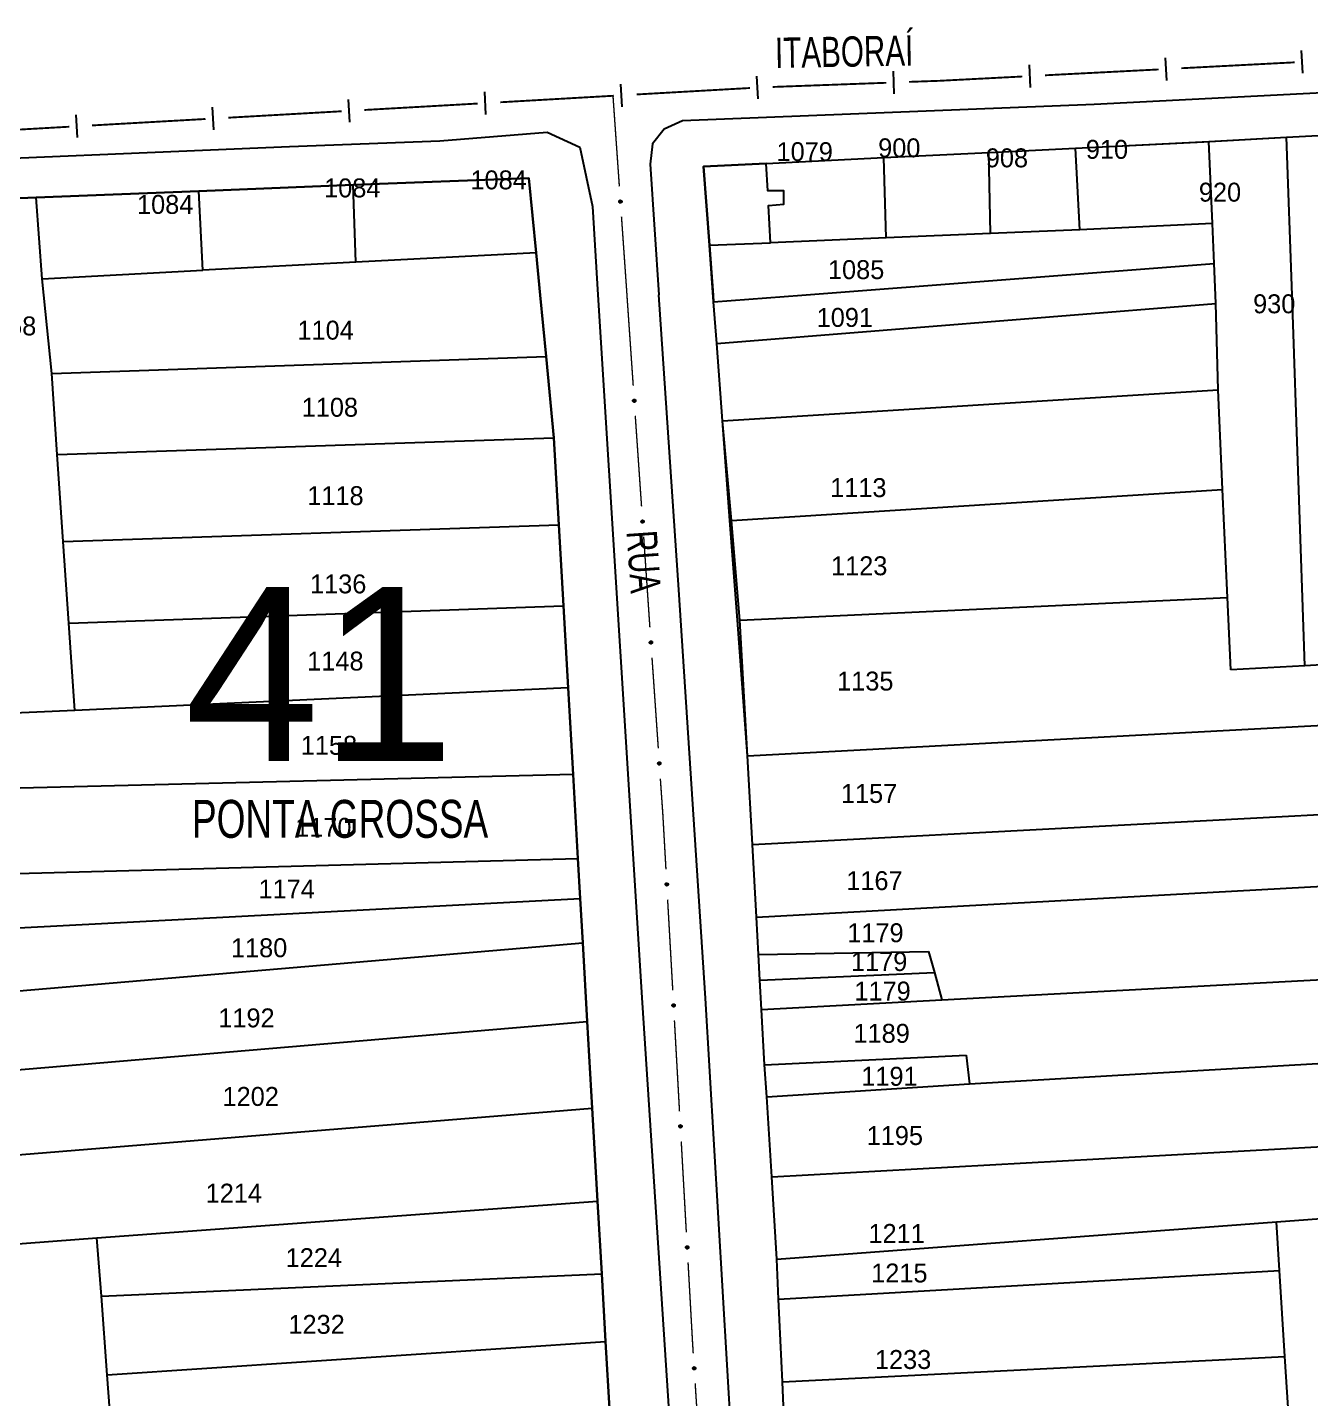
# Model space of a CAD drawing. Extents: x 201225 to 202591, y 4854937 to 4856079.
# Drawn here: x 202036.1 to 202205.5, y 4855877.3 to 4856058.4 of the extents above; entities that cross this region are included whole.
import ezdxf
from ezdxf.enums import TextEntityAlignment as Align

# ---------------------------------------------------------------- set-up
doc = ezdxf.new("R2010")
doc.units = 0
doc.header["$LTSCALE"] = 1.5
doc.header["$MEASUREMENT"] = 0
for name, color, linetype in [('CD_MALHA_LOTES', 7, 'CONTINUOUS'), ('LM-LIM-SETORES-BAIRROS', 250, 'CONTINUOUS'), ('LM-TXT-LSB', 7, 'CONTINUOUS'), ('RU-QUADRA', 210, 'CONTINUOUS'), ('SV-EIXO-RUA-PAV', 20, 'CONTINUOUS'), ('SV-RUA-PAVIM', 7, 'CONTINUOUS'), ('SV-TXT-RUA-PAV', 7, 'CONTINUOUS'), ('Th_NmrPort', 7, 'CONTINUOUS')]:
    doc.layers.add(name, color=color, linetype=linetype)
doc.styles.add('ARIAL', font='ARIAL.SHX')
doc.styles.add('SWIS', font='swissko.ttf')

msp = doc.modelspace()

# ---------------------------------------------------------------- linework, layer by layer
at = {"layer": 'CD_MALHA_LOTES', "linetype": 'Continuous', "flags": 128}
for points in [[(202192.09, 4856043.32), (202202.36, 4856043.86)], [(202202.36, 4856043.86), (202214.1, 4856044.48)], [(202203.07, 4856023.04), (202202.36, 4856043.86)], [(202163.05, 4856041.87), (202174.47, 4856042.44)], [(202174.47, 4856042.44), (202192.09, 4856043.32)], [(202175.04, 4856031.63), (202174.47, 4856042.44)], [(202192.56, 4856032.5), (202192.09, 4856043.32)], [(202133.64, 4856040.41), (202125.37, 4856040), (202126.14, 4856029.6)], [(202133.64, 4856040.41), (202149.17, 4856041.18)], [(202134.2, 4856029.94), (202133.94, 4856034.87), (202135.98, 4856035.05), (202135.96, 4856036.8), (202133.88, 4856036.8), (202133.64, 4856040.41)], [(202149.17, 4856041.18), (202163.05, 4856041.87)], [(202149.49, 4856030.57), (202149.17, 4856041.18)], [(202163.24, 4856031.14), (202163.05, 4856041.87)], [(202079.13, 4856037.57), (202102.32, 4856038.47), (202103.27, 4856028.62)], [(202037.27, 4856035.93), (202058.75, 4856036.77)], [(202058.75, 4856036.77), (202079.13, 4856037.57)], [(202059.25, 4856026.31), (202058.75, 4856036.77)], [(202079.45, 4856027.37), (202079.13, 4856037.57)], [(202026.06, 4856035.49), (202037.27, 4856035.93)], [(202038.05, 4856025.19), (202037.27, 4856035.93)], [(202175.04, 4856031.63), (202163.24, 4856031.14)], [(202192.56, 4856032.5), (202175.04, 4856031.63)], [(202192.8, 4856027.19), (202192.56, 4856032.5)], [(202126.14, 4856029.6), (202134.2, 4856029.94)], [(202126.14, 4856029.6), (202126.63, 4856023.04)], [(202149.49, 4856030.57), (202134.2, 4856029.94)], [(202163.24, 4856031.14), (202149.49, 4856030.57)], [(202103.27, 4856028.62), (202079.45, 4856027.37)], [(202103.27, 4856028.62), (202103.8, 4856023.04)], [(202038.05, 4856025.19), (202059.25, 4856026.31)], [(202079.45, 4856027.37), (202059.25, 4856026.31)], [(202138.35, 4856023.04), (202192.8, 4856027.19)], [(202192.97, 4856023.04), (202192.8, 4856027.19)], [(202038.27, 4856023.04), (202038.05, 4856025.19)], [(202039.33, 4856012.67), (202038.27, 4856023.04)], [(202103.8, 4856023.04), (202104.58, 4856014.93)], [(202126.63, 4856023.04), (202126.7, 4856022.16)], [(202126.7, 4856022.16), (202138.35, 4856023.04)], [(202127.11, 4856016.66), (202126.7, 4856022.16)], [(202193.02, 4856021.92), (202192.97, 4856023.04)], [(202204.74, 4855974.1), (202203.07, 4856023.04)], [(202127.11, 4856016.66), (202193.02, 4856021.92)], [(202193.3, 4856010.54), (202193.02, 4856021.92)], [(202039.33, 4856012.67), (202104.58, 4856014.93)], [(202104.58, 4856014.93), (202105.61, 4856004.2)], [(202127.87, 4856006.45), (202127.11, 4856016.66)], [(202040.05, 4856001.99), (202039.33, 4856012.67)], [(202127.87, 4856006.45), (202193.3, 4856010.54)], [(202193.89, 4855997.37), (202193.3, 4856010.54)], [(202129.06, 4855993.27), (202127.87, 4856006.45)], [(202040.05, 4856001.99), (202105.61, 4856004.2)], [(202105.61, 4856004.2), (202106.27, 4855992.72)], [(202040.84, 4855990.49), (202040.05, 4856001.99)], [(202129.06, 4855993.27), (202193.89, 4855997.37)], [(202194.54, 4855983.09), (202193.89, 4855997.37)], [(202130.18, 4855980.12), (202129.06, 4855993.27)], [(202040.84, 4855990.49), (202106.27, 4855992.72)], [(202106.27, 4855992.72), (202106.88, 4855981.99)], [(202041.57, 4855979.72), (202040.84, 4855990.49)], [(202130.18, 4855980.12), (202194.54, 4855983.09)], [(202194.97, 4855973.55), (202194.54, 4855983.09)], [(202041.57, 4855979.72), (202106.88, 4855981.99)], [(202106.88, 4855981.99), (202107.5, 4855971.16)], [(202042.36, 4855968.2), (202041.57, 4855979.72)], [(202131.18, 4855962.2), (202130.18, 4855980.12)], [(202204.74, 4855974.1), (202194.97, 4855973.55)], [(202217.29, 4855974.81), (202204.74, 4855974.1)], [(202107.5, 4855971.16), (202042.36, 4855968.2)], [(202107.5, 4855971.16), (202108.15, 4855959.75)], [(202042.36, 4855968.2), (202031.26, 4855967.69)], [(202131.18, 4855962.2), (202227.87, 4855967.33)], [(202131.83, 4855950.48), (202131.18, 4855962.2)], [(202108.15, 4855959.75), (202020.85, 4855957.6)], [(202108.15, 4855959.75), (202108.79, 4855948.63)], [(202131.83, 4855950.48), (202228.39, 4855955.61)], [(202132.36, 4855940.89), (202131.83, 4855950.48)], [(202011.6, 4855946.03), (202108.79, 4855948.63)], [(202108.79, 4855948.63), (202109.09, 4855943.38)], [(202132.36, 4855940.89), (202228.81, 4855946.2)], [(202012.13, 4855938.3), (202109.09, 4855943.38)], [(202109.09, 4855943.38), (202109.43, 4855937.5)], [(202132.63, 4855935.99), (202132.36, 4855940.89)], [(202012.74, 4855929.29), (202109.43, 4855937.5)], [(202109.43, 4855937.5), (202110.02, 4855927.12)], [(202132.63, 4855935.99), (202155.08, 4855936.38)], [(202132.82, 4855932.59), (202132.63, 4855935.99)], [(202155.08, 4855936.38), (202155.85, 4855933.58)], [(202132.82, 4855932.59), (202155.85, 4855933.58)], [(202155.85, 4855933.58), (202156.85, 4855930)], [(202156.85, 4855930), (202229.36, 4855933.86)], [(202133.03, 4855928.73), (202132.82, 4855932.59)], [(202133.03, 4855928.73), (202156.85, 4855930)], [(202133.44, 4855921.42), (202133.03, 4855928.73)], [(202013.44, 4855918.94), (202110.02, 4855927.12)], [(202110.02, 4855927.12), (202110.68, 4855915.68)], [(202133.44, 4855921.42), (202160.03, 4855922.69)], [(202160.03, 4855922.69), (202160.49, 4855918.89)], [(202160.49, 4855918.89), (202229.84, 4855922.93)], [(202133.71, 4855917.18), (202133.44, 4855921.42)], [(202133.71, 4855917.18), (202160.49, 4855918.89)], [(202134.37, 4855906.62), (202133.71, 4855917.18)], [(202014.2, 4855907.83), (202110.68, 4855915.68)], [(202110.68, 4855915.68), (202111.38, 4855903.39)], [(202134.37, 4855906.62), (202230.33, 4855911.89)], [(202135.05, 4855895.74), (202134.37, 4855906.62)], [(202045.29, 4855898.55), (202111.38, 4855903.39)], [(202111.38, 4855903.39), (202111.93, 4855893.82)], [(202201, 4855900.66), (202221.72, 4855902.2)], [(202135.05, 4855895.74), (202201, 4855900.66)], [(202201.4, 4855894.24), (202201, 4855900.66)], [(202033.08, 4855897.65), (202045.29, 4855898.55)], [(202045.87, 4855890.85), (202045.29, 4855898.55)], [(202135.29, 4855890.46), (202135.05, 4855895.74)], [(202045.87, 4855890.85), (202111.93, 4855893.82)], [(202111.93, 4855893.82), (202112.45, 4855884.86)], [(202135.29, 4855890.46), (202201.4, 4855894.24)], [(202202.12, 4855882.91), (202201.4, 4855894.24)], [(202046.64, 4855880.48), (202045.87, 4855890.85)], [(202135.79, 4855879.55), (202135.29, 4855890.46)], [(202046.64, 4855880.48), (202112.45, 4855884.86)], [(202112.45, 4855884.86), (202112.99, 4855875.28)], [(202135.79, 4855879.55), (202202.12, 4855882.91)], [(202202.54, 4855876.15), (202202.12, 4855882.91)], [(202047.47, 4855869.38), (202046.64, 4855880.48)], [(202136.08, 4855873.16), (202135.79, 4855879.55)]]:
    msp.add_lwpolyline(points, dxfattribs=at)
at = {"layer": 'LM-LIM-SETORES-BAIRROS'}
for points in [[(202204.5, 4856052.31), (202204.34, 4856055.31)], [(202168.55, 4856050.45), (202168.39, 4856053.44)], [(202186.52, 4856051.38), (202186.37, 4856054.37)], [(202132.59, 4856048.93), (202132.42, 4856051.92)], [(202150.55, 4856049.6), (202150.44, 4856052.6)], [(202096.65, 4856046.88), (202096.48, 4856049.88)], [(202114.62, 4856047.9), (202114.45, 4856050.9)], [(202060.71, 4856044.84), (202060.53, 4856047.83)], [(202078.68, 4856045.86), (202078.51, 4856048.86)], [(202042.73, 4856043.82), (202042.56, 4856046.81)]]:
    msp.add_lwpolyline(points, dxfattribs=at)
at = {"layer": 'LM-LIM-SETORES-BAIRROS', "const_width": 0.25}
for points in [[(202170.47, 4856052.05), (202185.45, 4856052.82)], [(202188.44, 4856052.98), (202203.42, 4856053.76)], [(202134.5, 4856050.51), (202149.49, 4856051.06)], [(202152.49, 4856051.18), (202156.49, 4856051.32)], [(202156.49, 4856051.32), (202156.67, 4856051.33)], [(202156.67, 4856051.33), (202167.47, 4856051.89)], [(202098.56, 4856048.49), (202113.53, 4856049.35)], [(202116.53, 4856049.52), (202131.51, 4856050.37)], [(202080.59, 4856047.47), (202095.56, 4856048.32)], [(202044.65, 4856045.43), (202059.62, 4856046.28)], [(202062.62, 4856046.45), (202077.59, 4856047.3)], [(202032.73, 4856044.75), (202041.65, 4856045.26)]]:
    msp.add_lwpolyline(points, dxfattribs=at)
at = {"layer": 'RU-QUADRA', "linetype": 'Continuous', "flags": 128}
for points in [[(202126.7, 4856022.16), (202126.14, 4856029.6), (202125.37, 4856040), (202133.64, 4856040.41), (202149.17, 4856041.18), (202163.05, 4856041.87), (202174.47, 4856042.44), (202191.44, 4856043.28), (202202.36, 4856043.86), (202214.1, 4856044.48), (202224.12, 4856045.01), (202246.07, 4856046.16), (202251.53, 4856046.45), (202257.21, 4856046.75), (202318.57, 4856049.63), (202321.09, 4856049.75), (202322.54, 4856027.08), (202322.72, 4856023.04), (202322.94, 4856017.91), (202323.42, 4856011.16)], [(202112.99, 4855875.28), (202112.45, 4855884.86), (202111.93, 4855893.82), (202111.38, 4855903.39), (202110.68, 4855915.68), (202110.02, 4855927.12), (202109.43, 4855937.5), (202109.09, 4855943.38), (202108.79, 4855948.63), (202108.15, 4855959.75), (202107.5, 4855971.16), (202106.88, 4855981.99), (202106.27, 4855992.72), (202105.61, 4856004.2), (202104.58, 4856014.93), (202103.8, 4856023.04), (202103.27, 4856028.62), (202102.32, 4856038.47), (202079.13, 4856037.57), (202058.75, 4856036.77), (202037.27, 4856035.93), (202026.06, 4856035.49)]]:
    msp.add_lwpolyline(points, dxfattribs=at)
at = {"layer": 'RU-QUADRA', "linetype": 'Continuous'}
for points in [[(202127.11, 4856016.66), (202126.7, 4856022.16)], [(202136.08, 4855873.16), (202135.79, 4855879.55), (202135.29, 4855890.46), (202135.05, 4855895.74), (202134.37, 4855906.62), (202133.71, 4855917.18), (202133.44, 4855921.42), (202133.03, 4855928.73), (202132.82, 4855932.59), (202132.63, 4855935.99), (202132.36, 4855940.89), (202131.83, 4855950.48), (202131.18, 4855962.2), (202129.84, 4855980.09), (202128.86, 4855993.26), (202127.87, 4856006.45), (202127.11, 4856016.66)]]:
    msp.add_lwpolyline(points, dxfattribs=at)
at = {"layer": 'SV-EIXO-RUA-PAV', "const_width": 0.18}
for points in [[(202113.42, 4856049.34), (202113.46, 4856048.74)], [(202113.46, 4856048.74), (202114.26, 4856037.37)], [(202114.54, 4856033.38), (202115.24, 4856023.4)], [(202115.24, 4856023.4), (202115.26, 4856023.05)], [(202115.26, 4856023.05), (202116.09, 4856011.08)], [(202116.36, 4856007.09), (202117.19, 4855995.12)], [(202117.47, 4855991.13), (202118.29, 4855979.15)], [(202118.57, 4855975.16), (202119.4, 4855963.19)], [(202119.67, 4855959.2), (202119.95, 4855955.21)], [(202119.95, 4855955.21), (202120, 4855954.48)], [(202120, 4855954.48), (202120.41, 4855947.23)], [(202120.63, 4855943.23), (202121.31, 4855931.25)], [(202121.53, 4855927.26), (202122.2, 4855915.28)], [(202122.43, 4855911.28), (202123.1, 4855899.3)], [(202123.33, 4855895.31), (202123.89, 4855885.32)], [(202123.89, 4855885.32), (202123.9, 4855885.12)], [(202123.9, 4855885.12), (202124.01, 4855883.33)], [(202124.27, 4855879.34), (202125.04, 4855867.36)]]:
    msp.add_lwpolyline(points, dxfattribs=at)
at = {"layer": 'SV-EIXO-RUA-PAV'}
for points in [[(202114.5, 4856035.52), (202114.53, 4856035.49), (202114.56, 4856035.46), (202114.57, 4856035.42), (202114.58, 4856035.39), (202114.58, 4856035.35), (202114.57, 4856035.32), (202114.55, 4856035.28), (202114.52, 4856035.24), (202114.48, 4856035.22), (202114.45, 4856035.2), (202114.41, 4856035.2), (202114.38, 4856035.2), (202114.34, 4856035.21), (202114.3, 4856035.23), (202114.27, 4856035.26), (202114.24, 4856035.29), (202114.23, 4856035.33), (202114.22, 4856035.36), (202114.22, 4856035.4), (202114.23, 4856035.44), (202114.25, 4856035.47), (202114.28, 4856035.51), (202114.32, 4856035.53), (202114.35, 4856035.55), (202114.39, 4856035.55), (202114.42, 4856035.55), (202114.46, 4856035.54), (202114.5, 4856035.52)], [(202116.33, 4856009.23), (202116.36, 4856009.2), (202116.39, 4856009.17), (202116.4, 4856009.13), (202116.4, 4856009.1), (202116.4, 4856009.06), (202116.4, 4856009.03), (202116.38, 4856008.99), (202116.35, 4856008.95), (202116.31, 4856008.93), (202116.28, 4856008.91), (202116.24, 4856008.91), (202116.21, 4856008.91), (202116.17, 4856008.92), (202116.13, 4856008.94), (202116.09, 4856008.97), (202116.07, 4856009), (202116.06, 4856009.04), (202116.05, 4856009.07), (202116.05, 4856009.11), (202116.06, 4856009.15), (202116.08, 4856009.18), (202116.11, 4856009.22), (202116.15, 4856009.24), (202116.18, 4856009.26), (202116.22, 4856009.26), (202116.25, 4856009.26), (202116.29, 4856009.25), (202116.33, 4856009.23)], [(202117.43, 4855993.27), (202117.47, 4855993.24), (202117.49, 4855993.21), (202117.5, 4855993.17), (202117.51, 4855993.14), (202117.51, 4855993.1), (202117.5, 4855993.07), (202117.48, 4855993.03), (202117.45, 4855992.99), (202117.41, 4855992.97), (202117.38, 4855992.95), (202117.34, 4855992.95), (202117.31, 4855992.95), (202117.27, 4855992.96), (202117.24, 4855992.98), (202117.2, 4855993.01), (202117.17, 4855993.04), (202117.16, 4855993.08), (202117.16, 4855993.11), (202117.16, 4855993.15), (202117.17, 4855993.18), (202117.18, 4855993.22), (202117.22, 4855993.26), (202117.25, 4855993.28), (202117.28, 4855993.3), (202117.32, 4855993.3), (202117.36, 4855993.3), (202117.39, 4855993.29), (202117.43, 4855993.27)], [(202118.53, 4855977.31), (202118.57, 4855977.28), (202118.6, 4855977.24), (202118.61, 4855977.21), (202118.61, 4855977.17), (202118.61, 4855977.14), (202118.6, 4855977.1), (202118.58, 4855977.07), (202118.55, 4855977.03), (202118.52, 4855977.01), (202118.48, 4855976.99), (202118.45, 4855976.99), (202118.41, 4855976.99), (202118.38, 4855977), (202118.34, 4855977.01), (202118.3, 4855977.05), (202118.28, 4855977.08), (202118.26, 4855977.12), (202118.26, 4855977.15), (202118.26, 4855977.19), (202118.27, 4855977.22), (202118.29, 4855977.26), (202118.32, 4855977.3), (202118.35, 4855977.32), (202118.39, 4855977.33), (202118.42, 4855977.34), (202118.46, 4855977.34), (202118.49, 4855977.33), (202118.53, 4855977.31)], [(202119.64, 4855961.35), (202119.67, 4855961.32), (202119.7, 4855961.28), (202119.71, 4855961.25), (202119.71, 4855961.21), (202119.71, 4855961.18), (202119.71, 4855961.14), (202119.69, 4855961.1), (202119.66, 4855961.07), (202119.62, 4855961.04), (202119.59, 4855961.03), (202119.55, 4855961.02), (202119.52, 4855961.02), (202119.48, 4855961.03), (202119.44, 4855961.05), (202119.4, 4855961.08), (202119.38, 4855961.12), (202119.37, 4855961.15), (202119.36, 4855961.19), (202119.36, 4855961.23), (202119.37, 4855961.26), (202119.39, 4855961.3), (202119.42, 4855961.33), (202119.46, 4855961.36), (202119.49, 4855961.37), (202119.53, 4855961.38), (202119.56, 4855961.38), (202119.6, 4855961.37), (202119.64, 4855961.35)], [(202120.62, 4855945.38), (202120.66, 4855945.35), (202120.68, 4855945.31), (202120.7, 4855945.28), (202120.7, 4855945.24), (202120.7, 4855945.21), (202120.69, 4855945.17), (202120.67, 4855945.13), (202120.64, 4855945.1), (202120.6, 4855945.07), (202120.57, 4855945.06), (202120.53, 4855945.05), (202120.5, 4855945.06), (202120.46, 4855945.07), (202120.42, 4855945.08), (202120.39, 4855945.12), (202120.36, 4855945.15), (202120.35, 4855945.19), (202120.35, 4855945.22), (202120.35, 4855945.26), (202120.36, 4855945.29), (202120.38, 4855945.33), (202120.41, 4855945.37), (202120.44, 4855945.39), (202120.48, 4855945.4), (202120.51, 4855945.41), (202120.55, 4855945.41), (202120.58, 4855945.4), (202120.62, 4855945.38)], [(202121.52, 4855929.4), (202121.56, 4855929.37), (202121.58, 4855929.34), (202121.59, 4855929.3), (202121.6, 4855929.27), (202121.6, 4855929.23), (202121.59, 4855929.2), (202121.57, 4855929.16), (202121.54, 4855929.12), (202121.5, 4855929.1), (202121.47, 4855929.08), (202121.43, 4855929.08), (202121.4, 4855929.08), (202121.36, 4855929.09), (202121.32, 4855929.11), (202121.29, 4855929.14), (202121.26, 4855929.18), (202121.25, 4855929.21), (202121.25, 4855929.25), (202121.25, 4855929.28), (202121.26, 4855929.32), (202121.27, 4855929.36), (202121.31, 4855929.39), (202121.34, 4855929.42), (202121.38, 4855929.43), (202121.41, 4855929.43), (202121.45, 4855929.43), (202121.48, 4855929.42), (202121.52, 4855929.4)], [(202122.42, 4855913.43), (202122.46, 4855913.4), (202122.48, 4855913.36), (202122.49, 4855913.33), (202122.5, 4855913.29), (202122.5, 4855913.26), (202122.49, 4855913.22), (202122.47, 4855913.18), (202122.44, 4855913.15), (202122.4, 4855913.12), (202122.36, 4855913.11), (202122.33, 4855913.1), (202122.29, 4855913.11), (202122.26, 4855913.12), (202122.22, 4855913.13), (202122.18, 4855913.17), (202122.16, 4855913.2), (202122.15, 4855913.24), (202122.14, 4855913.27), (202122.15, 4855913.31), (202122.15, 4855913.34), (202122.17, 4855913.38), (202122.21, 4855913.42), (202122.24, 4855913.44), (202122.27, 4855913.45), (202122.31, 4855913.46), (202122.35, 4855913.46), (202122.38, 4855913.45), (202122.42, 4855913.43)], [(202123.32, 4855897.45), (202123.35, 4855897.42), (202123.38, 4855897.39), (202123.39, 4855897.35), (202123.39, 4855897.32), (202123.39, 4855897.28), (202123.38, 4855897.25), (202123.37, 4855897.21), (202123.33, 4855897.17), (202123.3, 4855897.15), (202123.26, 4855897.13), (202123.23, 4855897.13), (202123.19, 4855897.13), (202123.16, 4855897.14), (202123.12, 4855897.16), (202123.08, 4855897.19), (202123.06, 4855897.23), (202123.05, 4855897.26), (202123.04, 4855897.3), (202123.04, 4855897.33), (202123.05, 4855897.37), (202123.07, 4855897.41), (202123.1, 4855897.44), (202123.14, 4855897.47), (202123.17, 4855897.48), (202123.21, 4855897.48), (202123.24, 4855897.48), (202123.28, 4855897.47), (202123.32, 4855897.45)], [(202124.24, 4855881.48), (202124.28, 4855881.45), (202124.31, 4855881.41), (202124.32, 4855881.38), (202124.32, 4855881.35), (202124.32, 4855881.31), (202124.31, 4855881.27), (202124.29, 4855881.24), (202124.26, 4855881.2), (202124.23, 4855881.18), (202124.19, 4855881.16), (202124.16, 4855881.16), (202124.12, 4855881.16), (202124.09, 4855881.17), (202124.05, 4855881.19), (202124.01, 4855881.22), (202123.99, 4855881.25), (202123.98, 4855881.29), (202123.97, 4855881.32), (202123.97, 4855881.36), (202123.98, 4855881.39), (202124, 4855881.43), (202124.03, 4855881.47), (202124.07, 4855881.49), (202124.1, 4855881.5), (202124.13, 4855881.51), (202124.17, 4855881.51), (202124.21, 4855881.5), (202124.24, 4855881.48)]]:
    msp.add_lwpolyline(points, close=True, dxfattribs=at)
for points in [[(202114.22, 4856035.4), (202114.24, 4856035.29)], [(202114.23, 4856035.44), (202114.27, 4856035.26)], [(202114.23, 4856035.41), (202114.25, 4856035.28)], [(202114.25, 4856035.47), (202114.3, 4856035.23)], [(202114.25, 4856035.45), (202114.28, 4856035.25)], [(202114.27, 4856035.49), (202114.32, 4856035.22)], [(202114.28, 4856035.51), (202114.34, 4856035.21)], [(202114.3, 4856035.52), (202114.36, 4856035.21)], [(202114.32, 4856035.53), (202114.38, 4856035.2)], [(202114.33, 4856035.54), (202114.39, 4856035.2)], [(202114.35, 4856035.55), (202114.41, 4856035.2)], [(202114.37, 4856035.55), (202114.43, 4856035.2)], [(202114.39, 4856035.55), (202114.45, 4856035.2)], [(202114.41, 4856035.55), (202114.47, 4856035.22)], [(202114.42, 4856035.55), (202114.48, 4856035.22)], [(202114.44, 4856035.54), (202114.5, 4856035.24)], [(202114.46, 4856035.54), (202114.52, 4856035.24)], [(202114.48, 4856035.53), (202114.53, 4856035.27)], [(202114.5, 4856035.52), (202114.55, 4856035.28)], [(202114.52, 4856035.51), (202114.56, 4856035.31)], [(202114.53, 4856035.49), (202114.57, 4856035.32)], [(202114.55, 4856035.47), (202114.57, 4856035.34)], [(202114.56, 4856035.46), (202114.58, 4856035.35)], [(202116.05, 4856009.11), (202116.07, 4856009)], [(202116.06, 4856009.15), (202116.09, 4856008.97)], [(202116.06, 4856009.12), (202116.08, 4856008.99)], [(202116.07, 4856009.16), (202116.11, 4856008.96)], [(202116.08, 4856009.18), (202116.13, 4856008.94)], [(202116.1, 4856009.2), (202116.15, 4856008.93)], [(202116.11, 4856009.22), (202116.17, 4856008.92)], [(202116.13, 4856009.23), (202116.19, 4856008.92)], [(202116.15, 4856009.24), (202116.21, 4856008.91)], [(202116.16, 4856009.25), (202116.22, 4856008.91)], [(202116.18, 4856009.26), (202116.24, 4856008.91)], [(202116.2, 4856009.26), (202116.26, 4856008.91)], [(202116.22, 4856009.26), (202116.28, 4856008.91)], [(202116.24, 4856009.26), (202116.29, 4856008.93)], [(202116.25, 4856009.26), (202116.31, 4856008.93)], [(202116.27, 4856009.25), (202116.33, 4856008.95)], [(202116.29, 4856009.25), (202116.35, 4856008.95)], [(202116.3, 4856009.24), (202116.36, 4856008.98)], [(202116.33, 4856009.23), (202116.38, 4856008.99)], [(202116.35, 4856009.22), (202116.39, 4856009.02)], [(202116.36, 4856009.2), (202116.4, 4856009.03)], [(202116.38, 4856009.18), (202116.4, 4856009.05)], [(202116.39, 4856009.17), (202116.4, 4856009.06)], [(202117.17, 4855993.18), (202117.2, 4855993.01)], [(202117.18, 4855993.22), (202117.24, 4855992.98)], [(202117.18, 4855993.2), (202117.22, 4855993)], [(202117.2, 4855993.24), (202117.25, 4855992.97)], [(202117.22, 4855993.26), (202117.27, 4855992.96)], [(202117.23, 4855993.27), (202117.29, 4855992.96)], [(202117.25, 4855993.28), (202117.31, 4855992.95)], [(202117.27, 4855993.29), (202117.33, 4855992.95)], [(202117.28, 4855993.3), (202117.34, 4855992.95)], [(202117.3, 4855993.29), (202117.36, 4855992.95)], [(202117.32, 4855993.3), (202117.38, 4855992.95)], [(202117.34, 4855993.3), (202117.4, 4855992.96)], [(202117.36, 4855993.3), (202117.41, 4855992.97)], [(202117.37, 4855993.29), (202117.43, 4855992.98)], [(202117.39, 4855993.29), (202117.45, 4855992.99)], [(202117.41, 4855993.28), (202117.46, 4855993.01)], [(202117.43, 4855993.27), (202117.48, 4855993.03)], [(202117.45, 4855993.25), (202117.49, 4855993.05)], [(202117.47, 4855993.24), (202117.5, 4855993.07)], [(202117.48, 4855993.22), (202117.5, 4855993.09)], [(202117.49, 4855993.21), (202117.51, 4855993.1)], [(202117.16, 4855993.16), (202117.18, 4855993.03)], [(202117.16, 4855993.15), (202117.17, 4855993.04)], [(202118.26, 4855977.19), (202118.28, 4855977.08)], [(202118.27, 4855977.22), (202118.3, 4855977.05)], [(202118.27, 4855977.2), (202118.29, 4855977.07)], [(202118.28, 4855977.24), (202118.32, 4855977.04)], [(202118.29, 4855977.26), (202118.34, 4855977.01)], [(202118.31, 4855977.27), (202118.36, 4855977.01)], [(202118.32, 4855977.3), (202118.38, 4855977)], [(202118.34, 4855977.31), (202118.39, 4855977)], [(202118.35, 4855977.32), (202118.41, 4855976.99)], [(202118.37, 4855977.32), (202118.43, 4855976.99)], [(202118.39, 4855977.33), (202118.45, 4855976.99)], [(202118.41, 4855977.33), (202118.46, 4855976.99)], [(202118.42, 4855977.34), (202118.48, 4855976.99)], [(202118.44, 4855977.33), (202118.5, 4855977)], [(202118.46, 4855977.34), (202118.52, 4855977.01)], [(202118.48, 4855977.33), (202118.53, 4855977.02)], [(202118.49, 4855977.33), (202118.55, 4855977.03)], [(202118.51, 4855977.32), (202118.57, 4855977.05)], [(202118.53, 4855977.31), (202118.58, 4855977.07)], [(202118.55, 4855977.29), (202118.59, 4855977.09)], [(202118.57, 4855977.28), (202118.6, 4855977.1)], [(202118.58, 4855977.26), (202118.61, 4855977.13)], [(202118.6, 4855977.24), (202118.61, 4855977.14)], [(202119.36, 4855961.23), (202119.38, 4855961.12)], [(202119.37, 4855961.26), (202119.4, 4855961.08)], [(202119.37, 4855961.24), (202119.39, 4855961.11)], [(202119.38, 4855961.27), (202119.42, 4855961.08)], [(202119.39, 4855961.3), (202119.44, 4855961.05)], [(202119.41, 4855961.31), (202119.46, 4855961.05)], [(202119.42, 4855961.33), (202119.48, 4855961.03)], [(202119.44, 4855961.34), (202119.5, 4855961.03)], [(202119.46, 4855961.36), (202119.52, 4855961.02)], [(202119.47, 4855961.36), (202119.53, 4855961.03)], [(202119.49, 4855961.37), (202119.55, 4855961.02)], [(202119.51, 4855961.37), (202119.57, 4855961.03)], [(202119.53, 4855961.38), (202119.59, 4855961.03)], [(202119.55, 4855961.37), (202119.6, 4855961.04)], [(202119.56, 4855961.38), (202119.62, 4855961.04)], [(202119.58, 4855961.37), (202119.64, 4855961.06)], [(202119.6, 4855961.37), (202119.66, 4855961.07)], [(202119.61, 4855961.36), (202119.67, 4855961.09)], [(202119.64, 4855961.35), (202119.69, 4855961.1)], [(202119.66, 4855961.33), (202119.7, 4855961.13)], [(202119.67, 4855961.32), (202119.71, 4855961.14)], [(202119.69, 4855961.3), (202119.71, 4855961.17)], [(202119.7, 4855961.28), (202119.71, 4855961.18)], [(202120.35, 4855945.27), (202120.37, 4855945.14)], [(202120.35, 4855945.26), (202120.36, 4855945.15)], [(202120.36, 4855945.29), (202120.39, 4855945.12)], [(202120.37, 4855945.31), (202120.41, 4855945.11)], [(202120.38, 4855945.33), (202120.42, 4855945.08)], [(202120.39, 4855945.34), (202120.44, 4855945.08)], [(202120.41, 4855945.37), (202120.46, 4855945.07)], [(202120.43, 4855945.38), (202120.48, 4855945.06)], [(202120.44, 4855945.39), (202120.5, 4855945.06)], [(202120.46, 4855945.39), (202120.51, 4855945.06)], [(202120.48, 4855945.4), (202120.53, 4855945.05)], [(202120.5, 4855945.4), (202120.55, 4855945.06)], [(202120.51, 4855945.41), (202120.57, 4855945.06)], [(202120.53, 4855945.4), (202120.59, 4855945.07)], [(202120.55, 4855945.41), (202120.6, 4855945.07)], [(202120.57, 4855945.4), (202120.62, 4855945.09)], [(202120.58, 4855945.4), (202120.64, 4855945.1)], [(202120.6, 4855945.39), (202120.65, 4855945.12)], [(202120.62, 4855945.38), (202120.67, 4855945.13)], [(202120.64, 4855945.36), (202120.68, 4855945.16)], [(202120.66, 4855945.35), (202120.69, 4855945.17)], [(202120.67, 4855945.33), (202120.69, 4855945.2)], [(202120.68, 4855945.31), (202120.7, 4855945.21)], [(202121.25, 4855929.3), (202121.27, 4855929.17)], [(202121.25, 4855929.28), (202121.26, 4855929.18)], [(202121.26, 4855929.32), (202121.29, 4855929.14)], [(202121.27, 4855929.36), (202121.32, 4855929.11)], [(202121.27, 4855929.33), (202121.3, 4855929.13)], [(202121.29, 4855929.37), (202121.34, 4855929.1)], [(202121.31, 4855929.39), (202121.36, 4855929.09)], [(202121.32, 4855929.4), (202121.38, 4855929.09)], [(202121.34, 4855929.42), (202121.4, 4855929.08)], [(202121.36, 4855929.42), (202121.41, 4855929.08)], [(202121.38, 4855929.43), (202121.43, 4855929.08)], [(202121.39, 4855929.43), (202121.45, 4855929.08)], [(202121.41, 4855929.43), (202121.47, 4855929.08)], [(202121.43, 4855929.43), (202121.48, 4855929.1)], [(202121.45, 4855929.43), (202121.5, 4855929.1)], [(202121.47, 4855929.42), (202121.52, 4855929.11)], [(202121.48, 4855929.42), (202121.54, 4855929.12)], [(202121.5, 4855929.41), (202121.55, 4855929.14)], [(202121.52, 4855929.4), (202121.57, 4855929.16)], [(202121.54, 4855929.38), (202121.58, 4855929.18)], [(202121.56, 4855929.37), (202121.59, 4855929.2)], [(202121.57, 4855929.35), (202121.59, 4855929.22)], [(202121.58, 4855929.34), (202121.6, 4855929.23)], [(202122.15, 4855913.34), (202122.18, 4855913.17)], [(202122.15, 4855913.32), (202122.17, 4855913.19)], [(202122.15, 4855913.31), (202122.16, 4855913.2)], [(202122.17, 4855913.38), (202122.22, 4855913.13)], [(202122.17, 4855913.36), (202122.2, 4855913.16)], [(202122.19, 4855913.39), (202122.24, 4855913.13)], [(202122.21, 4855913.42), (202122.26, 4855913.12)], [(202122.22, 4855913.43), (202122.28, 4855913.12)], [(202122.24, 4855913.44), (202122.29, 4855913.11)], [(202122.26, 4855913.44), (202122.31, 4855913.11)], [(202122.27, 4855913.45), (202122.33, 4855913.1)], [(202122.29, 4855913.45), (202122.34, 4855913.11)], [(202122.31, 4855913.46), (202122.36, 4855913.11)], [(202122.33, 4855913.45), (202122.38, 4855913.12)], [(202122.35, 4855913.46), (202122.4, 4855913.12)], [(202122.36, 4855913.45), (202122.42, 4855913.14)], [(202122.38, 4855913.45), (202122.44, 4855913.15)], [(202122.4, 4855913.44), (202122.45, 4855913.17)], [(202122.42, 4855913.43), (202122.47, 4855913.18)], [(202122.44, 4855913.41), (202122.48, 4855913.21)], [(202122.46, 4855913.4), (202122.49, 4855913.22)], [(202122.47, 4855913.38), (202122.49, 4855913.25)], [(202122.48, 4855913.36), (202122.5, 4855913.26)], [(202123.04, 4855897.33), (202123.06, 4855897.23)], [(202123.05, 4855897.37), (202123.08, 4855897.19)], [(202123.05, 4855897.35), (202123.07, 4855897.22)], [(202123.06, 4855897.38), (202123.1, 4855897.18)], [(202123.07, 4855897.41), (202123.12, 4855897.16)], [(202123.09, 4855897.42), (202123.14, 4855897.15)], [(202123.1, 4855897.44), (202123.16, 4855897.14)], [(202123.12, 4855897.45), (202123.17, 4855897.14)], [(202123.14, 4855897.47), (202123.19, 4855897.13)], [(202123.16, 4855897.47), (202123.21, 4855897.13)], [(202123.17, 4855897.48), (202123.23, 4855897.13)], [(202123.19, 4855897.48), (202123.24, 4855897.13)], [(202123.21, 4855897.48), (202123.26, 4855897.13)], [(202123.23, 4855897.48), (202123.28, 4855897.15)], [(202123.24, 4855897.48), (202123.3, 4855897.15)], [(202123.26, 4855897.47), (202123.32, 4855897.16)], [(202123.28, 4855897.47), (202123.33, 4855897.17)], [(202123.3, 4855897.46), (202123.35, 4855897.19)], [(202123.32, 4855897.45), (202123.37, 4855897.21)], [(202123.34, 4855897.44), (202123.37, 4855897.24)], [(202123.35, 4855897.42), (202123.38, 4855897.25)], [(202123.37, 4855897.4), (202123.39, 4855897.27)], [(202123.38, 4855897.39), (202123.39, 4855897.28)], [(202123.97, 4855881.36), (202123.99, 4855881.25)], [(202123.98, 4855881.39), (202124.01, 4855881.22)], [(202123.98, 4855881.37), (202124, 4855881.24)], [(202123.99, 4855881.41), (202124.03, 4855881.21)], [(202124, 4855881.43), (202124.05, 4855881.19)], [(202124.02, 4855881.45), (202124.07, 4855881.18)], [(202124.03, 4855881.47), (202124.09, 4855881.17)], [(202124.05, 4855881.48), (202124.1, 4855881.17)], [(202124.07, 4855881.49), (202124.12, 4855881.16)], [(202124.08, 4855881.5), (202124.14, 4855881.16)], [(202124.1, 4855881.5), (202124.16, 4855881.16)], [(202124.12, 4855881.5), (202124.17, 4855881.16)], [(202124.13, 4855881.51), (202124.19, 4855881.16)], [(202124.15, 4855881.51), (202124.21, 4855881.17)], [(202124.17, 4855881.51), (202124.23, 4855881.18)], [(202124.19, 4855881.5), (202124.24, 4855881.19)], [(202124.21, 4855881.5), (202124.26, 4855881.2)], [(202124.22, 4855881.49), (202124.28, 4855881.22)], [(202124.24, 4855881.48), (202124.29, 4855881.24)], [(202124.26, 4855881.46), (202124.3, 4855881.26)], [(202124.28, 4855881.45), (202124.31, 4855881.27)], [(202124.3, 4855881.43), (202124.32, 4855881.3)], [(202124.31, 4855881.41), (202124.32, 4855881.31)]]:
    msp.add_lwpolyline(points, dxfattribs=at)
at = {"layer": 'SV-RUA-PAVIM', "linetype": 'Continuous'}
for points in [[(202318.56, 4856055.93, 12.49), (202275.24, 4856053.2, 12.78), (202176.96, 4856048.2, 13.19), (202122.6, 4856046.05, 13.55), (202120.18, 4856044.93, 13.57), (202118.62, 4856043, 13.56), (202118.32, 4856040.3, 13.51), (202119.48, 4856023.05, 13.61)], [(201897.94, 4856023.05, 14.2), (201897.56, 4856028.99, 14.2), (201898.83, 4856033.01, 14.15), (201902.07, 4856035.21, 14.15), (201905.77, 4856035.69, 14.18), (201962.16, 4856038.09, 13.89), (202070.69, 4856042.64, 13.89), (202090.56, 4856043.41, 13.64), (202104.74, 4856044.55, 13.67), (202109.05, 4856042.54, 13.67), (202110.7, 4856034.71, 13.54), (202111.43, 4856023.05, 12.05)], [(202111.43, 4856023.05, 12.05), (202117.29, 4855929.6, 12.05), (202124.32, 4855821.75, 11.53), (202123.87, 4855818.59, 11.49), (202121.36, 4855817.71, 11.45), (202075.92, 4855815.47, 12.21), (202006.21, 4855811.42, 12.55), (201952.94, 4855807.69, 13.37), (201915.3, 4855805.57, 13.69), (201912.85, 4855806.9, 13.68), (201911.89, 4855811.11, 13.67), (201909.95, 4855839.53, 13.67), (201906.13, 4855895.73, 14.07), (201897.94, 4856023.05, 14.2)], [(202318.56, 4855829.05, 8.13), (202272.61, 4855825.73, 8.13), (202175.67, 4855819.94, 10.21), (202137.05, 4855817.59, 11.03), (202134.33, 4855819.37, 11.07), (202131.94, 4855823.7, 11.22), (202125.63, 4855930.22, 11.81), (202122.09, 4855984.13, 12.99), (202119.48, 4856023.05, 13.61)]]:
    msp.add_polyline3d(points, dxfattribs=at)

# ---------------------------------------------------------------- texts
at = {"layer": 'LM-TXT-LSB', "style": 'SWIS'}
msp.add_text('41', height=23, dxfattribs=at).set_placement((202056.82, 4855961.5))
at = {"layer": 'LM-TXT-LSB', "style": 'ARIAL', "width": 0.7}
msp.add_text('PONTA GROSSA', height=5, dxfattribs=at).set_placement((202057.83, 4855951.38))
at = {"layer": 'SV-TXT-RUA-PAV', "style": 'ARIAL', "width": 0.7}
for s, rotation, p in [('ITABORAÍ', 1, (202134.84, 4856053.01)), ('RUA', 274, (202115.2, 4855991.81))]:
    msp.add_text(s, height=4, rotation=rotation, dxfattribs=at).set_placement(p)
at = {"layer": 'Th_NmrPort', "color": 1}
for s, p in [('1079', (202135.01, 4856041.97)), ('900', (202148.43, 4856042.47)), ('908', (202162.64, 4856041.15)), ('910', (202175.85, 4856042.27)), ('1084', (202075.28, 4856037.18)), ('1084', (202094.6, 4856038.24)), ('920', (202190.77, 4856036.62)), ('1084', (202050.58, 4856035)), ('1085', (202141.8, 4856026.39)), ('930', (202197.93, 4856021.88)), ('1091', (202140.31, 4856020.08)), ('758', (202031.7, 4856018.96)), ('1104', (202071.76, 4856018.4)), ('1108', (202072.32, 4856008.22)), ('1113', (202142.09, 4855997.61)), ('1118', (202073.06, 4855996.55)), ('1123', (202142.21, 4855987.29)), ('1136', (202073.42, 4855984.9)), ('1148', (202073.05, 4855974.71)), ('1135', (202143.01, 4855972.07)), ('1158', (202072.2, 4855963.59)), ('1157', (202143.51, 4855957.23)), ('1170', (202071.46, 4855952.76)), ('1167', (202144.22, 4855945.72)), ('1174', (202066.62, 4855944.62)), ('1179', (202144.35, 4855938.84)), ('1180', (202062.98, 4855936.86)), ('1179', (202144.84, 4855935.04)), ('1179', (202145.29, 4855931.14)), ('1192', (202061.31, 4855927.6)), ('1189', (202145.17, 4855925.56)), ('1191', (202146.2, 4855919.89)), ('1202', (202061.87, 4855917.23)), ('1195', (202146.91, 4855912.07)), ('1214', (202059.64, 4855904.46)), ('1211', (202147.15, 4855899.14)), ('1224', (202070.2, 4855895.94)), ('1215', (202147.51, 4855893.92)), ('1232', (202070.57, 4855887.14)), ('1233', (202148, 4855882.5))]:
    msp.add_text(s, height=2.5, dxfattribs=at).set_placement(p, align=Align.MIDDLE_LEFT)

doc.saveas('drawing.dxf')
